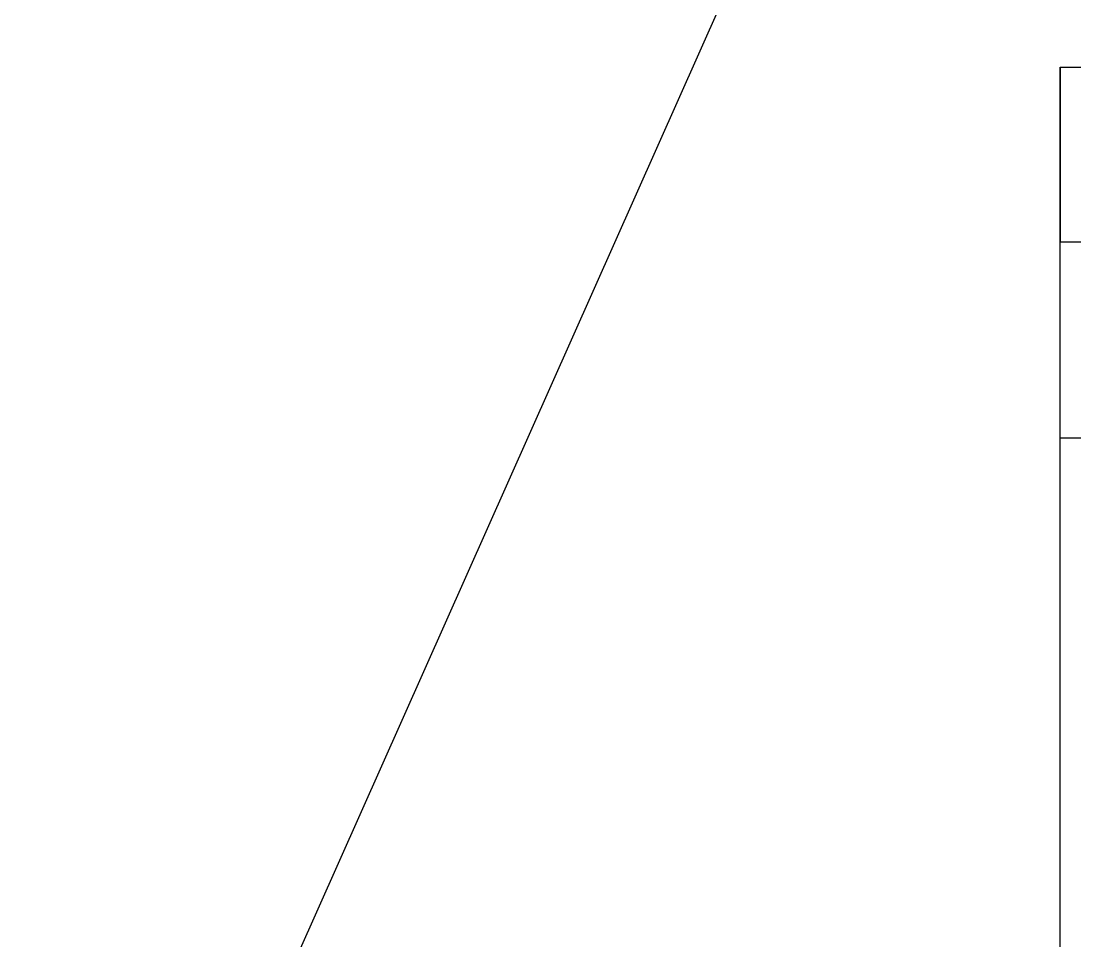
# Model space of a CAD drawing. Header units: inches. Extents: x 15 to 22798, y 21 to 21519.
# Drawn here: x 17364 to 17968, y 11305 to 11832 of the extents above; entities that cross this region are included whole.
import ezdxf

# ---------------------------------------------------------------- set-up
doc = ezdxf.new("R2010")
doc.units = ezdxf.units.IN
doc.header["$MEASUREMENT"] = 0

msp = doc.modelspace()

# ---------------------------------------------------------------- linework, layer by layer
for p, q in [((17959.31, 11805.56), (17959.31, 11705.56)), ((17959.31, 11705.56), (17990.01, 11705.56)), ((17959.31, 11593.26), (17990.01, 11593.26))]:
    msp.add_line(p, q)
msp.add_lwpolyline([(17363.91, 10941.39), (19191, 10127.92), (20004.47, 11955.01), (18177.38, 12768.49)], close=True)
msp.add_lwpolyline([(18459.33, 11805.56), (19265.77, 11805.56), (19265.77, 11088.81), (17959.31, 11088.81), (17959.31, 11805.56), (18369.32, 11805.56)])

doc.saveas('drawing.dxf')
